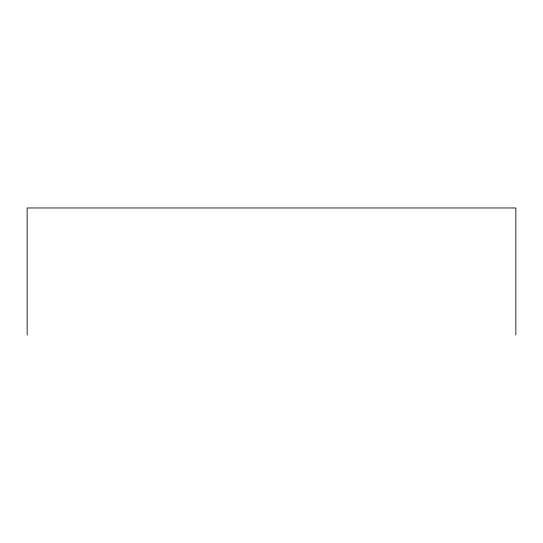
<?xml version="1.0" encoding="UTF-8"?>
<svg xmlns="http://www.w3.org/2000/svg" width="543" height="543" viewBox="0 0 543 543"><rect width="100%" height="100%" fill="white"/><g stroke="black" fill="none" stroke-linecap="round" stroke-linejoin="round"><path stroke-width="0.81" d="M515.85 335.031L515.85 207.969L27.15 207.969L27.15 335.031"/></g></svg>
